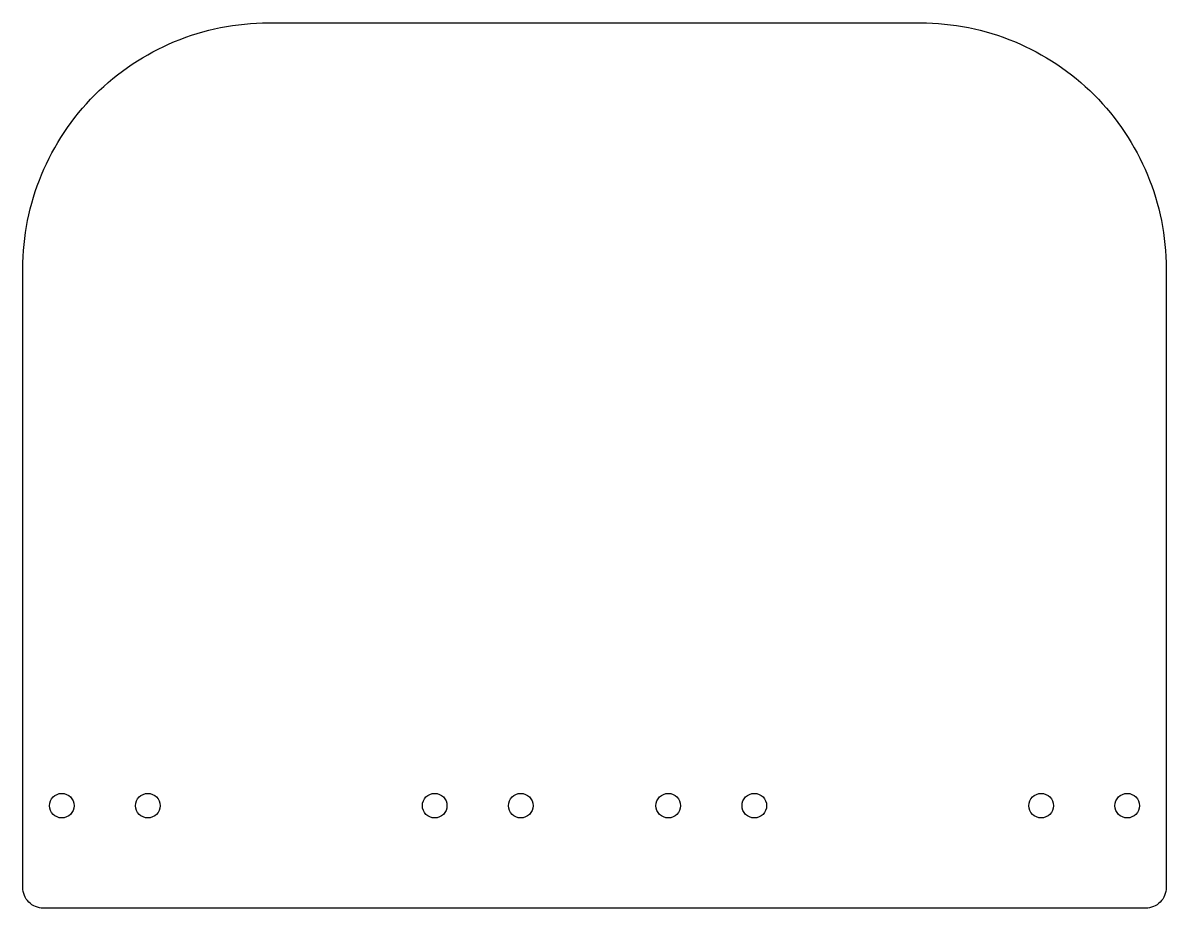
# Model space of a CAD drawing. Header units: millimetres. Extents: x -140 to 140, y 0 to 216.
import ezdxf

# ---------------------------------------------------------------- set-up
doc = ezdxf.new("R2010")
doc.units = ezdxf.units.MM
doc.layers.get('0').update_dxf_attribs({"linetype": 'CONTINUOUS'})

msp = doc.modelspace()

# ---------------------------------------------------------------- linework, layer by layer
msp.add_lwpolyline([(-139.5, 156, -0.414214), (-79.5, 216), (79.5, 216, -0.414214), (139.5, 156), (139.5, 5, -0.414214), (134.5, 0), (-134.5, 0, -0.414214), (-139.5, 5)], format="xyb", close=True)
for centre in [(-130, 25), (-109, 25), (-39, 25), (-18, 25), (18, 25), (39, 25), (109, 25), (130, 25)]:
    msp.add_circle(centre, 3)

doc.saveas('drawing.dxf')
